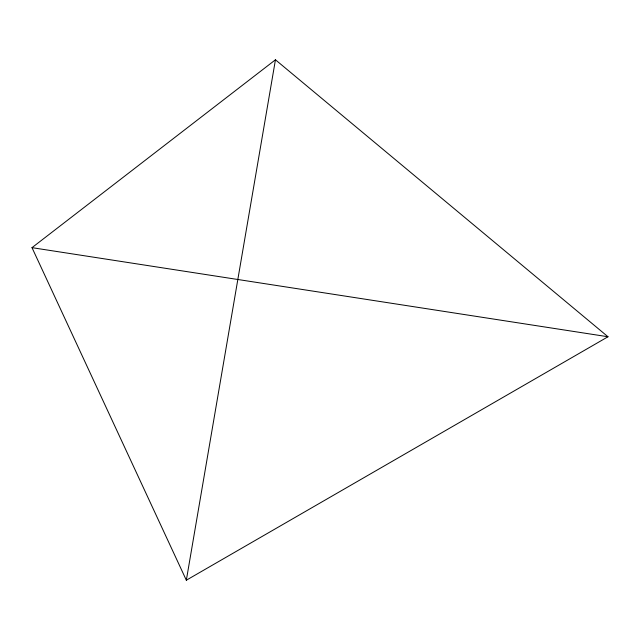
<?xml version="1.0" encoding="UTF-8"?>
<svg xmlns="http://www.w3.org/2000/svg" width="640" height="640" viewBox="0 0 640 640"><rect width="100%" height="100%" fill="white"/><g stroke="black" fill="none" stroke-linecap="round" stroke-linejoin="round"><path stroke-width="0.96" d="M186.336 580.208L275.448 59.792L608 336.76L186.336 580.208L32 247.656L275.448 59.792M32 247.656L608 336.76"/></g></svg>
